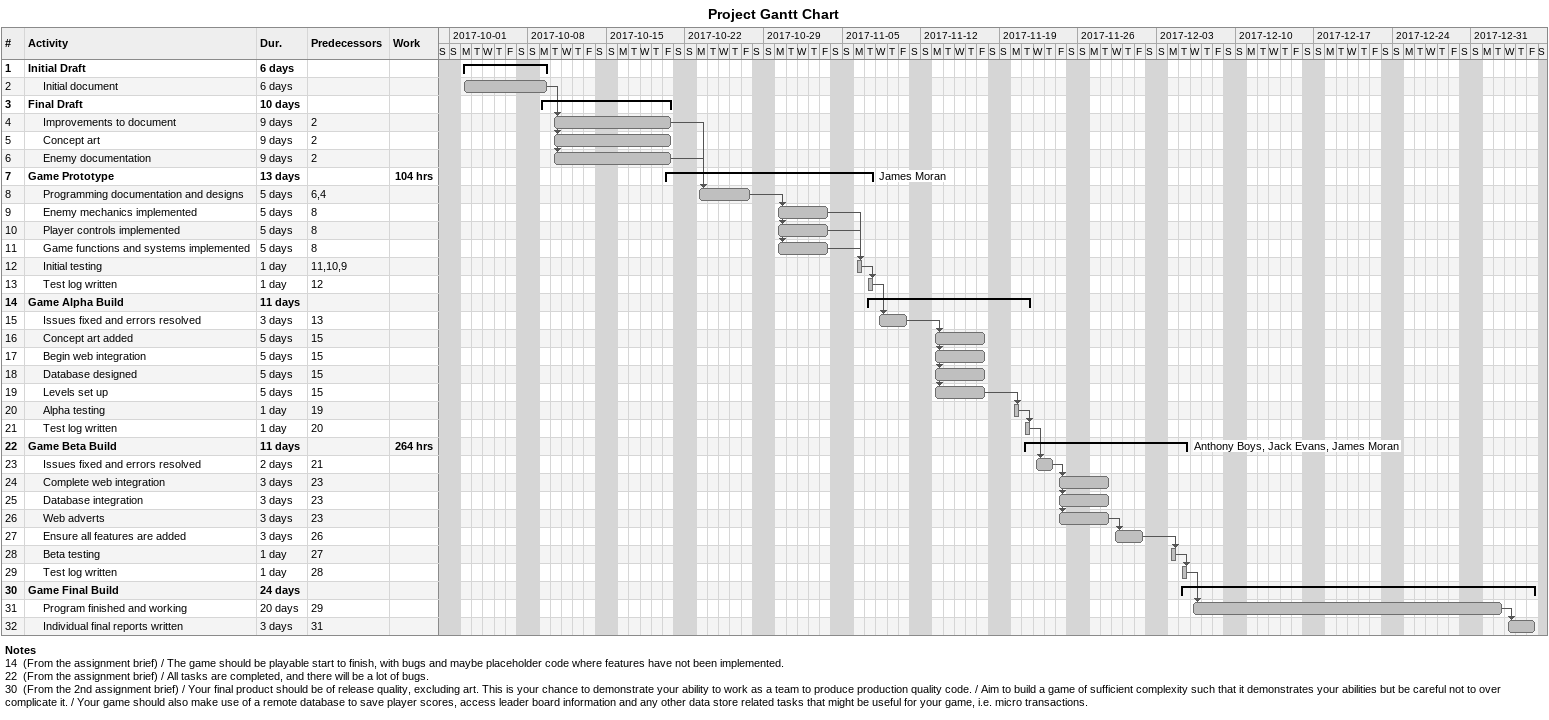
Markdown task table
Project Gantt Chart

| ID | Level | Task | Duration | Start | Finish | Predecessors | Resources | Work (h) |
|---|---|---|---|---|---|---|---|---|
| 1 | 1 | **Initial Draft** | 6d | 2017-10-02 | 2017-10-09 |  |  |  |
| 2 | 2 | Initial document | 6d | 2017-10-02 | 2017-10-09 |  |  |  |
| 3 | 1 | **Final Draft** | 10d | 2017-10-09 | 2017-10-20 |  |  |  |
| 4 | 2 | Improvements to document | 9d | 2017-10-10 | 2017-10-20 | 2 |  |  |
| 5 | 2 | Concept art | 9d | 2017-10-10 | 2017-10-20 | 2 |  |  |
| 6 | 2 | Enemy documentation | 9d | 2017-10-10 | 2017-10-20 | 2 |  |  |
| 7 | 1 | **Game Prototype** | 13d | 2017-10-20 | 2017-11-07 |  | James Moran | 104 |
| 8 | 2 | Programming documentation and designs | 5d | 2017-10-23 | 2017-10-27 | 6, 4 |  |  |
| 9 | 2 | Enemy mechanics implemented | 5d | 2017-10-30 | 2017-11-03 | 8 |  |  |
| 10 | 2 | Player controls implemented | 5d | 2017-10-30 | 2017-11-03 | 8 |  |  |
| 11 | 2 | Game functions and systems implemented | 5d | 2017-10-30 | 2017-11-03 | 8 |  |  |
| 12 | 2 | Initial testing | 1d | 2017-11-06 | 2017-11-06 | 11, 10, 9 |  |  |
| 13 | 2 | Test log written | 1d | 2017-11-07 | 2017-11-07 | 12 |  |  |
| 14 | 1 | **Game Alpha Build** | 11d | 2017-11-07 | 2017-11-21 |  |  |  |
| 15 | 2 | Issues fixed and errors resolved | 3d | 2017-11-08 | 2017-11-10 | 13 |  |  |
| 16 | 2 | Concept art added | 5d | 2017-11-13 | 2017-11-17 | 15 |  |  |
| 17 | 2 | Begin web integration | 5d | 2017-11-13 | 2017-11-17 | 15 |  |  |
| 18 | 2 | Database designed | 5d | 2017-11-13 | 2017-11-17 | 15 |  |  |
| 19 | 2 | Levels set up | 5d | 2017-11-13 | 2017-11-17 | 15 |  |  |
| 20 | 2 | Alpha testing | 1d | 2017-11-20 | 2017-11-20 | 19 |  |  |
| 21 | 2 | Test log written | 1d | 2017-11-21 | 2017-11-21 | 20 |  |  |
| 22 | 1 | **Game Beta Build** | 11d | 2017-11-21 | 2017-12-05 |  | Anthony Boys, Jack Evans, James Moran | 264 |
| 23 | 2 | Issues fixed and errors resolved | 2d | 2017-11-22 | 2017-11-23 | 21 |  |  |
| 24 | 2 | Complete web integration | 3d | 2017-11-24 | 2017-11-28 | 23 |  |  |
| 25 | 2 | Database integration | 3d | 2017-11-24 | 2017-11-28 | 23 |  |  |
| 26 | 2 | Web adverts | 3d | 2017-11-24 | 2017-11-28 | 23 |  |  |
| 27 | 2 | Ensure all features are added | 3d | 2017-11-29 | 2017-12-01 | 26 |  |  |
| 28 | 2 | Beta testing | 1d | 2017-12-04 | 2017-12-04 | 27 |  |  |
| 29 | 2 | Test log written | 1d | 2017-12-05 | 2017-12-05 | 28 |  |  |
| 30 | 1 | **Game Final Build** | 24d | 2017-12-05 | 2018-01-05 |  |  |  |
| 31 | 2 | Program finished and working | 20d | 2017-12-06 | 2018-01-02 | 29 |  |  |
| 32 | 2 | Individual final reports written | 3d | 2018-01-03 | 2018-01-05 | 31 |  |  |

Notes
- 14: (From the assignment brief) / The game should be playable start to finish, with bugs and maybe placeholder code where features have not been implemented.
- 22: (From the assignment brief) / All tasks are completed, and there will be a lot of bugs.
- 30: (From the 2nd assignment brief) / Your final product should be of release quality, excluding art. This is your chance to demonstrate your ability to work as a team to produce production quality code. / Aim to build a game of sufficient complexity such that it demonstrates your abilities but be careful not to over complicate it. / Your game should also make use of a remote database to save player scores, access leader board information and any other data store related tasks that might be useful for your game, i.e. micro transactions.
